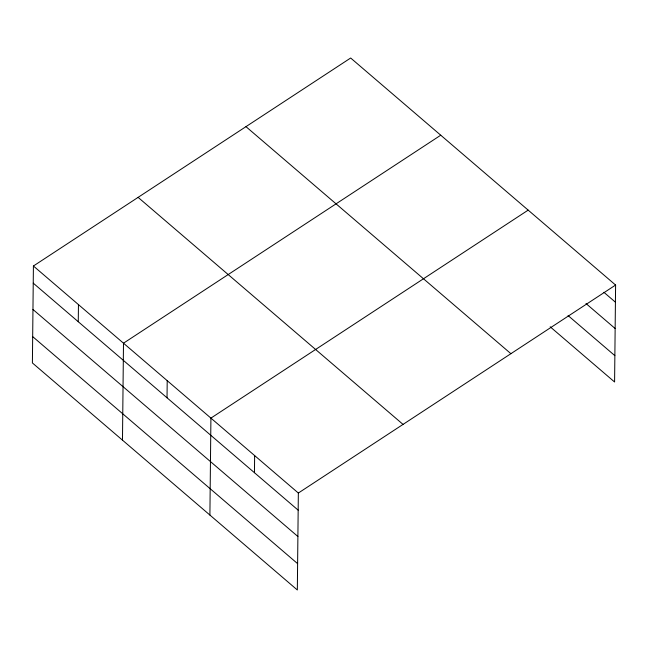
<?xml version="1.0" encoding="UTF-8"?>
<svg xmlns="http://www.w3.org/2000/svg" width="648" height="648" viewBox="0 0 648 648"><rect width="100%" height="100%" fill="white"/><g stroke="black" fill="none" stroke-linecap="round" stroke-linejoin="round"><path stroke-width="0.97" d="M33.413 266.004L32.4 362.953L297.335 589.988L298.347 493.039L33.413 266.004L350.665 58.012L615.6 285.047L614.588 381.996L550.168 326.795M78.27 321.724L78.457 304.601M122.48 440.146L123.493 343.197L440.745 135.205M167.03 397.783L167.208 380.651M209.903 515.071L210.916 418.114L528.177 210.122M254.453 472.708L254.632 455.576M298.347 493.039L615.6 285.047M603.92 292.313L615.422 302.179M586.003 303.539L615.146 328.52M568.077 315.568L614.863 355.655M245.973 126.652L510.908 353.687M138.105 197.365L403.04 424.4M33.234 283.136L298.169 510.162M32.959 309.477L297.894 536.504M32.675 336.612L297.61 563.647"/></g></svg>
